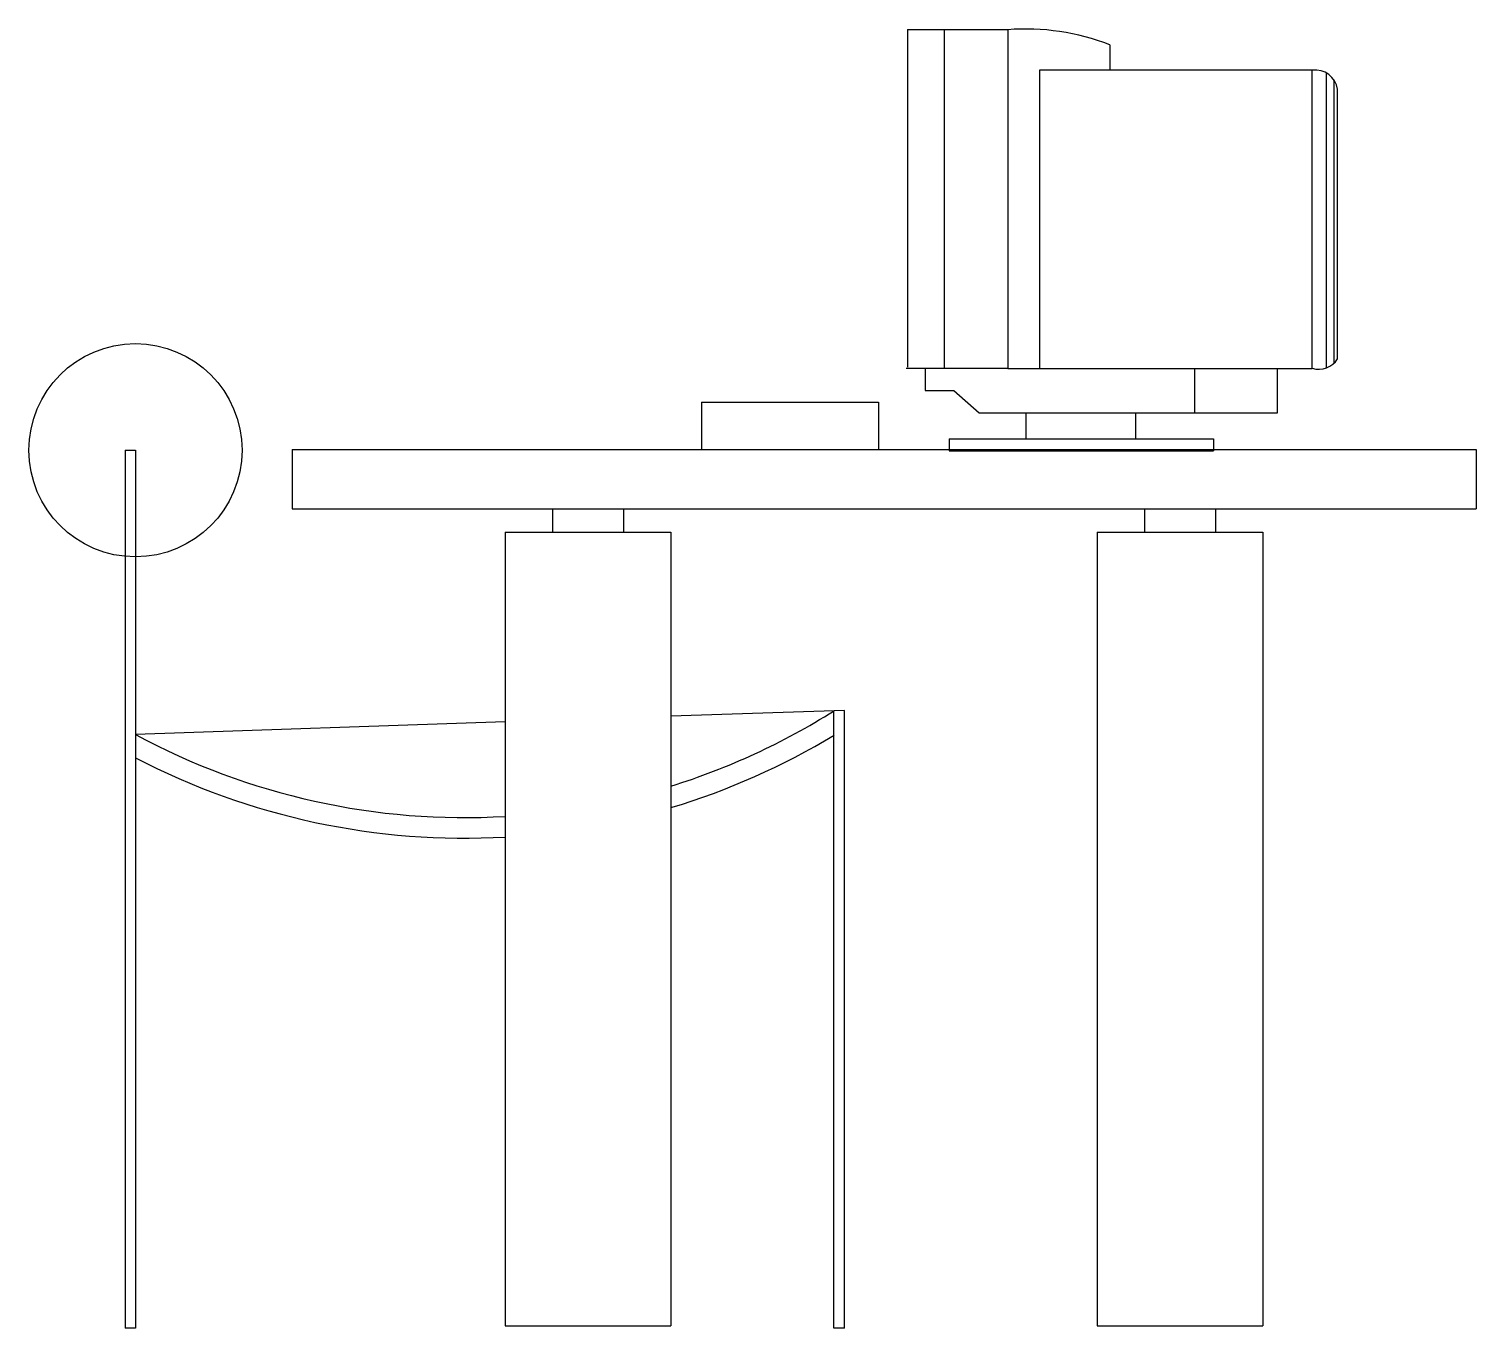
# Model space of a CAD drawing. Extents: x -104 to 18, y 0 to 109.
import ezdxf

# ---------------------------------------------------------------- set-up
doc = ezdxf.new("R2010")
doc.units = 0
doc.header["$LTSCALE"] = 50
doc.header["$MEASUREMENT"] = 0
doc.layers.get('0').update_dxf_attribs({"linetype": 'CONTINUOUS'})

msp = doc.modelspace()

# ---------------------------------------------------------------- linework, layer by layer
at = {"color": 0, "linetype": 'ByBlock'}
for p, q in [((-30.02, 109.44), (-30.02, 80.94)), ((-30.02, 109.44), (-26.92, 109.44)), ((-26.92, 109.44), (-21.56, 109.44)), ((-26.92, 109.44), (-26.92, 80.84)), ((-21.56, 109.44), (-21.56, 80.84)), ((-12.92, 108.16), (-12.92, 106.01)), ((-18.88, 106.02), (-18.88, 80.84)), ((4.16, 106.02), (-18.88, 106.02)), ((4.16, 80.84), (4.16, 106.02)), ((5.33, 105.81), (5.33, 80.87)), ((6, 105.21), (6, 81.28)), ((6.31, 81.65), (6.31, 104.41)), ((-26.92, 80.84), (-30.14, 80.84)), ((-28.53, 80.84), (-28.53, 78.97)), ((-21.56, 80.84), (-26.92, 80.84)), ((-21.56, 80.84), (4.16, 80.84)), ((-5.75, 77.09), (-5.75, 80.84)), ((1.22, 77.09), (1.22, 80.84)), ((-28.53, 78.97), (-26.12, 78.97)), ((-26.12, 78.97), (-23.98, 77.09)), ((-47.41, 77.98), (-32.47, 77.98)), ((-47.41, 77.98), (-47.41, 73.98)), ((-32.47, 77.98), (-32.47, 73.98)), ((-23.98, 77.09), (-5.75, 77.09)), ((-20.04, 77.02), (-20.04, 74.88)), ((-10.77, 77.02), (-10.77, 74.88)), ((-5.75, 77.09), (1.22, 77.09)), ((-26.51, 74.88), (-26.51, 73.88)), ((-26.51, 74.88), (-4.17, 74.88)), ((-4.17, 74.88), (-4.17, 73.87)), ((-96.1, 73.93), (-96.1, -0.17)), ((-96.1, 73.93), (-95.23, 73.93)), ((-95.23, 73.93), (-95.23, -0.17)), ((-82, 73.98), (18, 73.98)), ((-82, 73.98), (18, 73.98)), ((-82, 73.98), (-82, 68.98)), ((-47.41, 73.98), (-32.47, 73.98)), ((-26.51, 73.88), (-4.17, 73.87)), ((18, 73.98), (18, 68.98)), ((-82, 68.98), (18, 68.98)), ((-60, 68.98), (-60, 67)), ((-54, 68.98), (-54, 67)), ((-10, 69), (-10, 67)), ((-4, 69), (-4, 67)), ((-64, 67), (-64, 0)), ((-64, 67), (-50, 67)), ((-50, 67), (-50, 0)), ((-14, 67), (-14, 0)), ((-14, 67), (0, 67)), ((0, 67), (0, 0)), ((-35.35, 51.96), (-50, 51.47)), ((-36.23, -0.17), (-36.23, 51.93)), ((-35.35, -0.17), (-35.35, 51.96)), ((-64, 50.99), (-95.23, 49.93)), ((-64, 0), (-50, 0)), ((-14, 0), (0, 0)), ((-95.23, -0.17), (-96.1, -0.17)), ((-35.35, -0.17), (-36.23, -0.17))]:
    msp.add_line(p, q, dxfattribs=at)
msp.add_circle((-95.23, 73.93), 9, dxfattribs=at)
for centre, radius, start, end in [((-20.07, 89.62), 19.87, 68.9122, 94.2982), ((4.43, 104.14), 1.89, 8.1506, 98.1438), ((4.7, 82.68), 1.91, 253.6916, 327.3968), ((-67.44, 101.48), 58.56, 287.3257, 302.2112), ((-67.44, 101.48), 58.56, 241.6718, 273.3664), ((-67.44, 101.48), 60.3, 286.8101, 301.1743), ((-67.44, 101.48), 60.3, 242.5603, 273.269)]:
    msp.add_arc(centre, radius, start, end, dxfattribs=at)

doc.saveas('drawing.dxf')
